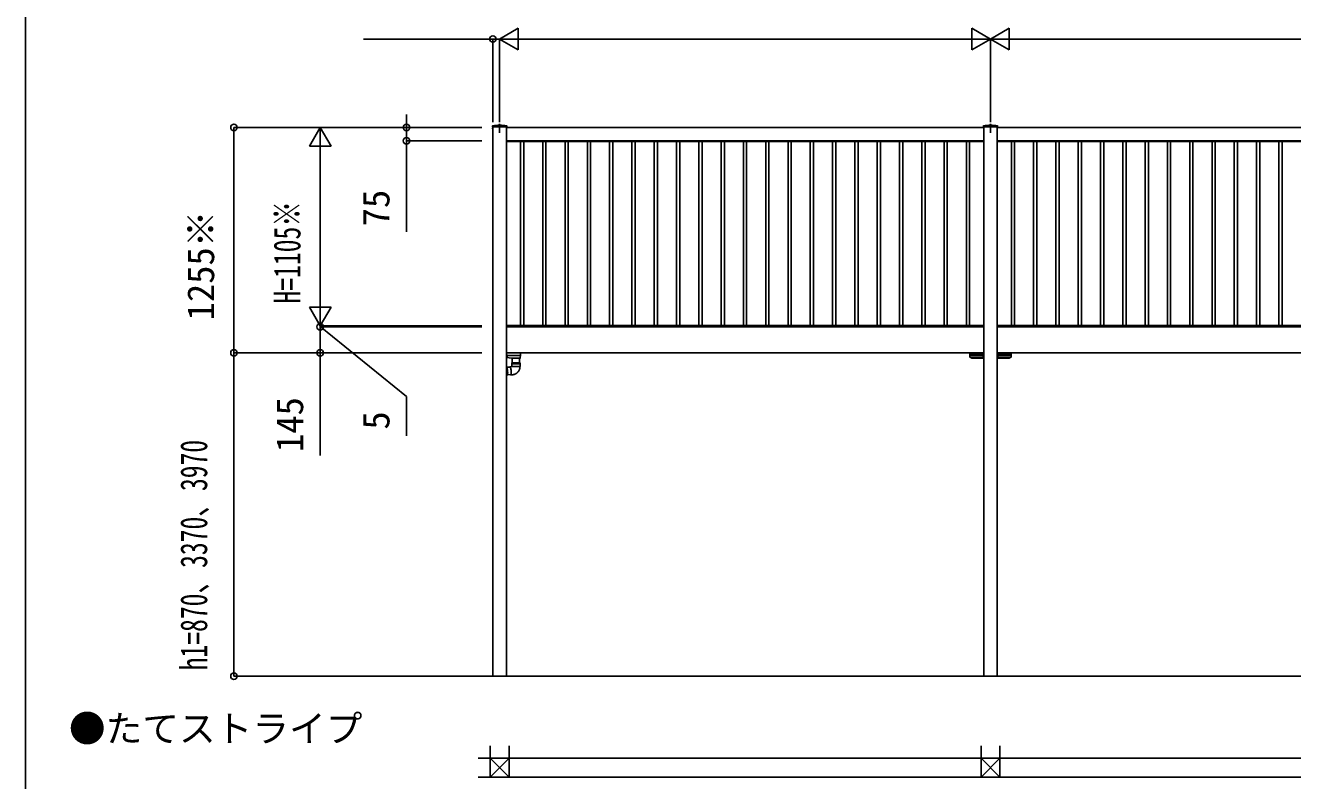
# Model space of a CAD drawing. Units: millimetres, scale not verified. Extents: x -10500 to 10500, y -15604 to 15536.
# Drawn here: x -10500 to -3452, y 7911 to 12116 of the extents above; entities that cross this region are included whole.
import ezdxf
from ezdxf.enums import TextEntityAlignment as Align

# ---------------------------------------------------------------- set-up
doc = ezdxf.new("R2010")
doc.units = ezdxf.units.MM
doc.header["$LTSCALE"] = 80
for name, color, linetype in [('0-2_USER1', 3, 'Continuous'), ('0-3_YKK_12', 2, 'Continuous'), ('0-4_YKK_13', 4, 'Continuous'), ('0-6_YKK_D', 6, 'Continuous'), ('0-7_YKK_ZWAK', 7, 'Continuous'), ('0-8_YSS_K', 3, 'Continuous')]:
    doc.layers.add(name, color=color, linetype=linetype)
doc.styles.add('ＭＳ ゴシック', font='')
doc.styles.get('ＭＳ ゴシック').set_extended_font_data('MS Gothic')

msp = doc.modelspace()

# ---------------------------------------------------------------- linework, layer by layer
at = {"layer": '0-3_YKK_12'}
for p, q in [((-7862.5, 11567.4), (-7862.5, 11517.71)), ((-5132.5, 11567.4), (-5132.5, 11517.71)), ((-7900, 11550.4), (-7900, 8492.4)), ((-7825, 11550.4), (-7825, 8492.4)), ((-5170, 11550.4), (-5170, 8492.4)), ((-5095, 11550.4), (-5095, 8492.4)), ((-7825, 11472.4), (-5170, 11472.4)), ((-5170, 11469.4), (-7825, 11469.4)), ((-7746.5, 10445.4), (-7746.5, 11469.4)), ((-7728.5, 10445.4), (-7728.5, 11469.4)), ((-7622.5, 10445.4), (-7622.5, 11469.4)), ((-7604.5, 10445.4), (-7604.5, 11469.4)), ((-7498.5, 10445.4), (-7498.5, 11469.4)), ((-7480.5, 10445.4), (-7480.5, 11469.4)), ((-7374.5, 10445.4), (-7374.5, 11469.4)), ((-7356.5, 10445.4), (-7356.5, 11469.4)), ((-7250.5, 10445.4), (-7250.5, 11469.4)), ((-7232.5, 10445.4), (-7232.5, 11469.4)), ((-7126.5, 10445.4), (-7126.5, 11469.4)), ((-7108.5, 10445.4), (-7108.5, 11469.4)), ((-7002.5, 10445.4), (-7002.5, 11469.4)), ((-6984.5, 10445.4), (-6984.5, 11469.4)), ((-6878.5, 10445.4), (-6878.5, 11469.4)), ((-6860.5, 10445.4), (-6860.5, 11469.4)), ((-6754.5, 10445.4), (-6754.5, 11469.4)), ((-6736.5, 10445.4), (-6736.5, 11469.4)), ((-6630.5, 10445.4), (-6630.5, 11469.4)), ((-6612.5, 10445.4), (-6612.5, 11469.4)), ((-6506.5, 10445.4), (-6506.5, 11469.4)), ((-6488.5, 10445.4), (-6488.5, 11469.4)), ((-6382.5, 10445.4), (-6382.5, 11469.4)), ((-6364.5, 10445.4), (-6364.5, 11469.4)), ((-6258.5, 10445.4), (-6258.5, 11469.4)), ((-6240.5, 10445.4), (-6240.5, 11469.4)), ((-6134.5, 10445.4), (-6134.5, 11469.4)), ((-6116.5, 10445.4), (-6116.5, 11469.4)), ((-6010.5, 10445.4), (-6010.5, 11469.4)), ((-5992.5, 10445.4), (-5992.5, 11469.4)), ((-5886.5, 10445.4), (-5886.5, 11469.4)), ((-5868.5, 10445.4), (-5868.5, 11469.4)), ((-5762.5, 10445.4), (-5762.5, 11469.4)), ((-5744.5, 10445.4), (-5744.5, 11469.4)), ((-5638.5, 10445.4), (-5638.5, 11469.4)), ((-5620.5, 10445.4), (-5620.5, 11469.4)), ((-5514.5, 10445.4), (-5514.5, 11469.4)), ((-5496.5, 10445.4), (-5496.5, 11469.4)), ((-5390.5, 10445.4), (-5390.5, 11469.4)), ((-5372.5, 10445.4), (-5372.5, 11469.4)), ((-5266.5, 10445.4), (-5266.5, 11469.4)), ((-5248.5, 10445.4), (-5248.5, 11469.4)), ((-2440, 11472.4), (-5095, 11472.4)), ((-5095, 11469.4), (-2440, 11469.4)), ((-5016.5, 10445.4), (-5016.5, 11469.4)), ((-4998.5, 10445.4), (-4998.5, 11469.4)), ((-4892.5, 10445.4), (-4892.5, 11469.4)), ((-4874.5, 10445.4), (-4874.5, 11469.4)), ((-4768.5, 10445.4), (-4768.5, 11469.4)), ((-4750.5, 10445.4), (-4750.5, 11469.4)), ((-4644.5, 10445.4), (-4644.5, 11469.4)), ((-4626.5, 10445.4), (-4626.5, 11469.4)), ((-4520.5, 10445.4), (-4520.5, 11469.4)), ((-4502.5, 10445.4), (-4502.5, 11469.4)), ((-4396.5, 10445.4), (-4396.5, 11469.4)), ((-4378.5, 10445.4), (-4378.5, 11469.4)), ((-4272.5, 10445.4), (-4272.5, 11469.4)), ((-4254.5, 10445.4), (-4254.5, 11469.4)), ((-4148.5, 10445.4), (-4148.5, 11469.4)), ((-4130.5, 10445.4), (-4130.5, 11469.4)), ((-4024.5, 10445.4), (-4024.5, 11469.4)), ((-4006.5, 10445.4), (-4006.5, 11469.4)), ((-3900.5, 10445.4), (-3900.5, 11469.4)), ((-3882.5, 10445.4), (-3882.5, 11469.4)), ((-3776.5, 10445.4), (-3776.5, 11469.4)), ((-3758.5, 10445.4), (-3758.5, 11469.4)), ((-3652.5, 10445.4), (-3652.5, 11469.4)), ((-3634.5, 10445.4), (-3634.5, 11469.4)), ((-3528.5, 10445.4), (-3528.5, 11469.4)), ((-3510.5, 10445.4), (-3510.5, 11469.4)), ((-7825, 10445.4), (-5170, 10445.4)), ((-7825, 10437.4), (-5170, 10437.4)), ((-2440, 10445.4), (-5095, 10445.4)), ((-2440, 10437.4), (-5095, 10437.4)), ((-7825, 10292.4), (-5170, 10292.4)), ((-2440, 10292.4), (-5095, 10292.4))]:
    msp.add_line(p, q, dxfattribs=at)
for points in [[(-7825, 11472.4), (-7825, 11547.4), (-5170, 11547.4)], [(-2440, 11472.4), (-2440, 11547.4), (-5095, 11547.4)]]:
    msp.add_lwpolyline(points, dxfattribs=at)
at = {"layer": '0-4_YKK_13'}
for p, q in [((-7902.2, 11553.4), (-7902.15, 11556.07)), ((-7902.2, 11553.4), (-7902.15, 11550.4)), ((-7902.15, 11550.4), (-7822.85, 11550.4)), ((-7900.23, 11547.15), (-7900, 11547.15)), ((-7900.23, 11547.15), (-7900.23, 11537.65)), ((-7900.23, 11537.65), (-7900, 11537.65)), ((-7900, 11547.15), (-7900, 11537.65)), ((-7822.8, 11553.4), (-7822.85, 11556.07)), ((-7822.8, 11553.4), (-7822.85, 11550.4)), ((-5172.2, 11553.4), (-5172.15, 11556.07)), ((-5172.2, 11553.4), (-5172.15, 11550.4)), ((-5172.15, 11550.4), (-5092.85, 11550.4)), ((-5092.8, 11553.4), (-5092.85, 11556.07)), ((-5092.8, 11553.4), (-5092.85, 11550.4)), ((-7746.51, 10283.64), (-7745.98, 10292.4)), ((-5248.03, 10292.4), (-5173.5, 10292.4)), ((-5173.5, 10292.4), (-5173.5, 10285.3)), ((-5173.5, 10292.4), (-5170.5, 10292.4)), ((-5170.5, 10292.4), (-5170, 10292.4)), ((-5095, 10292.4), (-5094.5, 10292.4)), ((-5091.5, 10292.4), (-5094.5, 10292.4)), ((-5091.5, 10292.4), (-5091.5, 10285.3)), ((-5091.5, 10292.4), (-5016.97, 10292.4)), ((-5016.97, 10292.4), (-5016.48, 10292.4)), ((-5016.48, 10292.4), (-5016.91, 10285.3)), ((-7825, 10282.82), (-7823, 10282.82)), ((-7825, 10279.95), (-7823.5, 10279.95)), ((-7825, 10262.4), (-7824.47, 10262.4)), ((-7823.97, 10262.87), (-7822.89, 10280.59)), ((-7823.5, 10266.12), (-7823.77, 10266.16)), ((-7823, 10281.95), (-7823.5, 10281.95)), ((-7823.5, 10265.4), (-7823.5, 10270.57)), ((-7822.02, 10265.8), (-7823.5, 10265.4)), ((-7823.33, 10273.35), (-7822.02, 10273)), ((-7823.08, 10277.4), (-7747.39, 10277.4)), ((-7823, 10282.82), (-7823, 10281.95)), ((-7823, 10280.45), (-7823, 10281.91)), ((-7797, 10262.4), (-7821.78, 10265.88)), ((-7820.93, 10268.59), (-7820.76, 10268.59)), ((-7797, 10262.4), (-7748.28, 10262.4)), ((-7795, 10231.58), (-7795, 10236.33)), ((-7795, 10231.58), (-7749, 10231.58)), ((-7795, 10216.33), (-7795, 10231.08)), ((-7793, 10236.33), (-7793, 10262.4)), ((-7751, 10262.4), (-7751, 10236.33)), ((-7749, 10236.33), (-7749, 10231.58)), ((-7749, 10231.08), (-7749, 10216.33)), ((-7748.28, 10262.4), (-7748.28, 10262.4)), ((-7747.78, 10262.87), (-7747.55, 10266.65)), ((-7747.55, 10266.65), (-7746.87, 10277.83)), ((-7746.87, 10277.83), (-7746.51, 10283.64)), ((-5247.76, 10279.83), (-5248.09, 10285.3)), ((-5247.04, 10268.07), (-5247.76, 10279.83)), ((-5173.5, 10284.83), (-5247.59, 10284.83)), ((-5173.5, 10279.4), (-5247.23, 10279.4)), ((-5246.75, 10267.65), (-5246.78, 10267.66)), ((-5175.46, 10267.48), (-5246.4, 10267.48)), ((-5246.4, 10267.48), (-5235.5, 10262.4)), ((-5175, 10262.4), (-5235.5, 10262.4)), ((-5175.5, 10262.9), (-5175.5, 10267.41)), ((-5173.5, 10262.4), (-5175, 10262.4)), ((-5173.5, 10285.3), (-5173.5, 10284.83)), ((-5173.5, 10284.83), (-5173.5, 10279.4)), ((-5170.5, 10282.4), (-5173.5, 10282.4)), ((-5173.5, 10279.4), (-5173.5, 10262.87)), ((-5170, 10265.4), (-5173.5, 10265.4)), ((-5173.5, 10262.87), (-5173.5, 10262.4)), ((-5170.5, 10282.4), (-5170.5, 10287.66)), ((-5170.5, 10282.4), (-5170.5, 10267.4)), ((-5170.5, 10267.4), (-5170, 10267.4)), ((-5170.5, 10262.4), (-5170, 10262.4)), ((-5095, 10267.4), (-5094.5, 10267.4)), ((-5091.5, 10265.4), (-5095, 10265.4)), ((-5095, 10262.4), (-5094.5, 10262.4)), ((-5094.5, 10287.66), (-5094.5, 10282.4)), ((-5094.5, 10282.4), (-5091.5, 10282.4)), ((-5094.5, 10267.4), (-5094.5, 10282.4)), ((-5094.5, 10262.4), (-5094.5, 10265.4)), ((-5091.5, 10262.4), (-5094.5, 10262.4)), ((-5091.5, 10262.87), (-5091.5, 10279.4)), ((-5018.6, 10267.48), (-5089.54, 10267.48)), ((-5089.5, 10267.41), (-5089.5, 10262.9)), ((-5018.22, 10267.66), (-5018.25, 10267.65)), ((-5017.24, 10279.83), (-5017.96, 10268.07)), ((-5016.91, 10285.3), (-5017.24, 10279.83)), ((-7825, 10213.62), (-7824.32, 10213.68)), ((-7820.24, 10167.87), (-7824.9, 10167.45)), ((-7822.43, 10211.84), (-7803.53, 10213.53)), ((-7799.81, 10171.69), (-7818.7, 10170.01)), ((-7804.46, 10215.45), (-7794.67, 10216.32)), ((-7790.6, 10170.5), (-7800.39, 10169.63))]:
    msp.add_line(p, q, dxfattribs=at)
for points in [[(-5248.09, 10285.3), (-5248.52, 10292.4), (-5248.03, 10292.4)], [(-5173.5, 10287.66), (-5170.5, 10287.66), (-5170.5, 10292.4)], [(-5091.5, 10287.66), (-5094.5, 10287.66), (-5094.5, 10292.4)], [(-7820.79, 10270.79), (-7820.76, 10270.55), (-7820.75, 10270.37), (-7820.75, 10270.24), (-7820.76, 10270.22)], [(-7820.79, 10269.37), (-7820.76, 10269.5), (-7820.75, 10269.7), (-7820.75, 10269.95), (-7820.76, 10270.23), (-7820.79, 10270.5)], [(-7820.79, 10269.43), (-7820.76, 10269.3), (-7820.75, 10269.1), (-7820.75, 10268.85), (-7820.76, 10268.58)], [(-7820.76, 10268.58), (-7820.77, 10268.58), (-7820.79, 10268.54)], [(-7820.79, 10268.01), (-7820.76, 10268.26), (-7820.75, 10268.46), (-7820.75, 10268.57)], [(-7749, 10236.33), (-7767.75, 10236.33), (-7795, 10236.33)], [(-7749, 10231.08), (-7767.75, 10231.08), (-7795, 10231.08)], [(-5246.4, 10267.48), (-5246.49, 10267.52), (-5246.6, 10267.58), (-5246.75, 10267.65)], [(-5170.5, 10265.4), (-5170.5, 10262.4), (-5173.5, 10262.4)], [(-5017.41, 10284.83), (-5091.5, 10284.83), (-5091.5, 10285.3)], [(-5017.77, 10279.4), (-5091.5, 10279.4), (-5091.5, 10284.83)], [(-5090, 10262.4), (-5091.5, 10262.4), (-5091.5, 10262.87)], [(-5090, 10262.4), (-5029.5, 10262.4), (-5018.6, 10267.48)], [(-5018.25, 10267.65), (-5018.4, 10267.58), (-5018.51, 10267.52), (-5018.6, 10267.48)], [(-7825, 10167.54), (-7824.69, 10167.81), (-7824.24, 10168.53), (-7823.83, 10169.59), (-7823.49, 10170.97), (-7823.2, 10172.66), (-7822.98, 10174.63), (-7822.83, 10176.85), (-7822.75, 10179.28), (-7822.75, 10181.88), (-7822.82, 10184.62), (-7822.96, 10187.45), (-7823.18, 10190.32), (-7823.46, 10193.19), (-7823.8, 10196.02), (-7824.2, 10198.75), (-7824.65, 10201.36), (-7825, 10203.1)], [(-7822.69, 10190.36), (-7822.48, 10187.49), (-7822.33, 10184.66), (-7822.26, 10181.93), (-7822.26, 10179.32), (-7822.34, 10176.89), (-7822.49, 10174.68), (-7822.71, 10172.71), (-7823, 10171.01), (-7823.34, 10169.63), (-7823.75, 10168.57), (-7824.2, 10167.85), (-7824.7, 10167.49), (-7824.9, 10167.45)], [(-7820.24, 10167.87), (-7820.05, 10167.91), (-7819.55, 10168.27), (-7819.1, 10168.98), (-7818.69, 10170.04), (-7818.35, 10171.43), (-7818.06, 10173.12), (-7817.84, 10175.09), (-7817.69, 10177.31), (-7817.61, 10179.74), (-7817.61, 10182.34), (-7817.68, 10185.08), (-7817.82, 10187.9), (-7818.04, 10190.77), (-7818.32, 10193.65), (-7818.66, 10196.47), (-7819.06, 10199.21), (-7819.51, 10201.81), (-7820.01, 10204.24), (-7820.54, 10206.46), (-7821.1, 10208.43), (-7821.67, 10210.12), (-7822.26, 10211.51), (-7822.85, 10212.57), (-7823.42, 10213.28), (-7823.98, 10213.64), (-7824.32, 10213.68)], [(-7806.01, 10213.31), (-7805.82, 10213.85), (-7805.39, 10214.73), (-7804.91, 10215.27), (-7804.4, 10215.45), (-7803.85, 10215.27), (-7803.28, 10214.73), (-7802.69, 10213.85), (-7802.11, 10212.62), (-7801.52, 10211.08), (-7800.95, 10209.24), (-7800.41, 10207.15), (-7799.9, 10204.82), (-7799.42, 10202.3), (-7799, 10199.62), (-7798.62, 10196.84), (-7798.31, 10193.98), (-7798.06, 10191.1), (-7797.89, 10188.25), (-7797.78, 10185.46), (-7797.74, 10182.79), (-7797.78, 10180.27), (-7797.9, 10177.94), (-7798.08, 10175.84), (-7798.34, 10174.01), (-7798.65, 10172.46), (-7799.03, 10171.24), (-7799.46, 10170.35), (-7799.94, 10169.81), (-7800.46, 10169.63), (-7801, 10169.81), (-7801.57, 10170.35), (-7802.16, 10171.24), (-7802.28, 10171.47)], [(-7805.04, 10213.39), (-7804.75, 10213.69), (-7804.26, 10213.86), (-7803.74, 10213.69), (-7803.2, 10213.16), (-7802.64, 10212.3), (-7802.08, 10211.12), (-7801.53, 10209.63), (-7800.99, 10207.86), (-7800.48, 10205.83), (-7800, 10203.59), (-7799.55, 10201.17), (-7799.16, 10198.61), (-7798.82, 10195.94), (-7798.54, 10193.23), (-7798.32, 10190.5), (-7798.17, 10187.8), (-7798.08, 10185.18), (-7798.07, 10182.68), (-7798.14, 10180.35), (-7798.27, 10178.21), (-7798.47, 10176.31), (-7798.73, 10174.68), (-7799.06, 10173.33), (-7799.44, 10172.31), (-7799.87, 10171.62), (-7800.34, 10171.27), (-7800.85, 10171.27), (-7801.32, 10171.56)], [(-7749, 10216.33), (-7794.6, 10216.33), (-7795, 10216.33)], [(-7767.19, 10179.57), (-7768.04, 10178.94), (-7768.91, 10178.33), (-7769.79, 10177.73), (-7770.68, 10177.16), (-7771.59, 10176.61), (-7772.51, 10176.09), (-7773.44, 10175.58), (-7774.38, 10175.1), (-7775.33, 10174.63), (-7776.3, 10174.19), (-7777.27, 10173.78), (-7778.26, 10173.38), (-7779.25, 10173.01), (-7780.25, 10172.66), (-7781.26, 10172.34), (-7782.27, 10172.04), (-7783.3, 10171.76), (-7784.33, 10171.51), (-7785.36, 10171.28), (-7786.4, 10171.08), (-7787.44, 10170.9), (-7788.49, 10170.74), (-7789.54, 10170.61), (-7790.6, 10170.5)], [(-7749, 10216.33), (-7749.05, 10214.2), (-7749.11, 10213.14), (-7749.19, 10212.08), (-7749.3, 10211.02), (-7749.44, 10209.97), (-7749.6, 10208.91), (-7749.78, 10207.87), (-7749.98, 10206.82), (-7750.21, 10205.78), (-7750.47, 10204.75), (-7750.74, 10203.73), (-7751.04, 10202.71), (-7751.37, 10201.69), (-7751.72, 10200.69), (-7752.09, 10199.69), (-7752.48, 10198.7), (-7752.89, 10197.73), (-7753.33, 10196.76), (-7753.79, 10195.8), (-7754.27, 10194.85), (-7754.78, 10193.92), (-7755.3, 10192.99), (-7755.85, 10192.08), (-7756.41, 10191.18), (-7757, 10190.3), (-7757.61, 10189.43), (-7758.24, 10188.57), (-7758.88, 10187.73), (-7759.55, 10186.9), (-7760.24, 10186.09), (-7760.94, 10185.3), (-7761.66, 10184.52), (-7762.4, 10183.76), (-7763.16, 10183.01), (-7763.93, 10182.29), (-7764.72, 10181.58), (-7765.53, 10180.89), (-7766.35, 10180.22), (-7767.19, 10179.57)]]:
    msp.add_lwpolyline(points, dxfattribs=at)
for centre, radius, start, end in [((-7862.5, 11239.4), 320, 83.0403, 96.9597), ((-5132.5, 11239.4), 320, 83.0403, 96.9597), ((-7896.4, 11542.4), 6.1, 128.85935, 231.14065), ((-7901.2, 11553.56), 1, 97.02227, 179), ((-7901.15, 11556.05), 1, 96.9597, 179), ((-7862.5, 11239.4), 317.53, 82.97773, 97.02227), ((-7823.85, 11556.05), 1, 1, 83.0403), ((-7823.8, 11553.56), 1, 1, 82.97773), ((-5171.2, 11553.56), 1, 97.02227, 179), ((-5171.15, 11556.05), 1, 96.9597, 179), ((-5132.5, 11239.4), 317.53, 82.97773, 97.02227), ((-5093.85, 11556.05), 1, 1, 83.0403), ((-5093.8, 11553.56), 1, 1, 82.97773), ((-7824.47, 10262.9), 0.5, 270, 356.5), ((-7823.9, 10267.3), 0.4, 0, 56.61169), ((-7823.5, 10280.45), 0.5, 270, 0), ((-7822.38, 10271.65), 1.4, 14.32332, 75), ((-7822.38, 10267.15), 1.4, 285, 345.67668), ((-7831.2, 10269.4), 10.5, 7.23521, 14.32332), ((-7831.2, 10269.4), 10.5, 345.67668, 352.51738), ((-7830.07, 10269.54), 9.37, 7.66826, 12.82537), ((-7822.09, 10271.47), 1.16, 352.67772, 7.32228), ((-7830.07, 10269.25), 9.37, 7.66826, 12.82537), ((-7822.28, 10269.94), 1.59, 327.08781, 338.98582), ((-7830.05, 10268.66), 9.12, 357.39339, 2.60661), ((-7822.28, 10269.12), 1.59, 327.08781, 338.98582), ((-7795, 10231.33), 0.25, 270, 90), ((-7749, 10231.33), 0.25, 90, 270), ((-7748.28, 10262.9), 0.5, 270, 356.5), ((-5247.59, 10285.33), 0.499, 183.6008, 270.13091), ((-5246.54, 10268.1), 0.5, 183.5, 240.9065), ((-5175, 10262.9), 0.5, 180, 270), ((-5090, 10262.9), 0.5, 270, 0), ((-5018.46, 10268.1), 0.5, 299.0935, 356.5), ((-5017.41, 10285.33), 0.499, 269.86909, 356.3992), ((-7922.73, 10182.53), 100.35, 4.47481, 13.11492)]:
    msp.add_arc(centre, radius, start, end, dxfattribs=at)
for centre, major_axis, ratio, start_param, end_param in [((-7823.5, 10281.91), (-0.5, 0), 0.087489, 3.1415927, 4.712389), ((-7823.39, 10280.59), (-0.501, 0), 0.087323, 3.1362106, 3.8257826), ((-7747.4, 10277.36), (-0.501, 0), 0.087953, 4.6460846, 4.7032114), ((-7747.37, 10277.86), (-0.499, 0.031), 0.920947, 1.6316501, 3.1415927), ((-5247.26, 10279.86), (0.499, 0.031), 0.920947, 3.1415927, 4.6515352), ((-5247.23, 10279.36), (0.501, 0), 0.087953, 1.5799739, 1.6371007), ((-5175, 10267.41), (0.5, 0), 0.372953, 2.7314403, 3.1415927), ((-5090, 10267.41), (0.5, 0), 0.372953, 6.2831853, 6.6933377), ((-5017.77, 10279.36), (0.501, 0), 0.087953, 1.5044919, 1.5616188), ((-5017.74, 10279.86), (0.499, -0.031), 0.920947, 4.7732428, 6.2831853)]:
    msp.add_ellipse(centre, major_axis=major_axis, ratio=ratio, start_param=start_param, end_param=end_param, dxfattribs=at)
at = {"layer": '0-6_YKK_D'}
for p, q in [((-7862.5, 12039.4), (-7758.58, 12099.4)), ((-7758.58, 11979.4), (-7758.58, 12099.4)), ((-5132.5, 12039.4), (-5236.42, 12099.4)), ((-5236.42, 12099.4), (-5236.42, 11979.4)), ((-5132.5, 12039.4), (-5028.58, 12099.4)), ((-5028.58, 11979.4), (-5028.58, 12099.4)), ((-7900, 12039.4), (-8619.23, 12039.4)), ((-7900, 11577.4), (-7900, 12040.4)), ((-7862.5, 12039.4), (-7900, 12039.4)), ((-7862.5, 11577.4), (-7862.5, 12040.4)), ((-7862.5, 11577.4), (-7862.5, 12040.4)), ((-7862.5, 12039.4), (-7790.5, 12039.4)), ((-7862.5, 12039.4), (-7758.58, 11979.4)), ((-7862.5, 12039.4), (-7654.65, 12039.4)), ((-7742.5, 12039.4), (-5252.5, 12039.4)), ((-5132.5, 12039.4), (-5340.35, 12039.4)), ((-5132.5, 12039.4), (-5236.42, 11979.4)), ((-5132.5, 11577.4), (-5132.5, 12040.4)), ((-5132.5, 11577.4), (-5132.5, 12040.4)), ((-5132.5, 12039.4), (-5028.58, 11979.4)), ((-5132.5, 12039.4), (-4924.65, 12039.4)), ((-2522.5, 12039.4), (-5012.5, 12039.4)), ((-8380, 11547.4), (-8380, 11619.4)), ((-7960.5, 11547.4), (-9341, 11547.4)), ((-9340, 10292.4), (-9340, 11547.4)), ((-8860, 11547.4), (-8920, 11443.48)), ((-7960.5, 11547.4), (-8861, 11547.4)), ((-8860, 11547.4), (-8800, 11443.48)), ((-8860, 11547.4), (-8860, 11339.55)), ((-7960.5, 11547.4), (-8381, 11547.4)), ((-8380, 11547.4), (-8380, 11472.4)), ((-8920, 11443.48), (-8800, 11443.48)), ((-8860, 10562.4), (-8860, 11427.4)), ((-7960.5, 11472.4), (-8381, 11472.4)), ((-8380, 11472.4), (-8380, 10966.45)), ((-8860, 10442.4), (-8860, 10650.25)), ((-8860, 10442.4), (-8920, 10546.32)), ((-8800, 10546.32), (-8920, 10546.32)), ((-8860, 10442.4), (-8800, 10546.32)), ((-8860, 10442.4), (-8860, 10514.4)), ((-7960.5, 10442.4), (-8861, 10442.4)), ((-7960.5, 10442.4), (-8861, 10442.4)), ((-7960.5, 10437.4), (-8861, 10437.4)), ((-7960.5, 10437.4), (-8861, 10437.4)), ((-8860, 10437.4), (-8860, 10442.4)), ((-8860, 10437.4), (-8860, 10442.4)), ((-8860, 10437.4), (-8860, 10365.4)), ((-7960.5, 10292.4), (-9341, 10292.4)), ((-7960.5, 10292.4), (-9341, 10292.4)), ((-9340, 10292.4), (-9340, 8492.4)), ((-7960.5, 10292.4), (-8861, 10292.4)), ((-7960.5, 8492.4), (-9341, 8492.4))]:
    msp.add_line(p, q, dxfattribs=at)
for points in [[(-8860, 10439.9), (-8380, 10048.59), (-8380, 9830.37)], [(-8860, 10437.4), (-8860, 10292.4), (-8860, 9721.67)]]:
    msp.add_lwpolyline(points, dxfattribs=at)
for centre in [(-7900, 12039.4), (-9340, 11547.4), (-8380, 11547.4), (-8380, 11472.4), (-8860, 10437.4), (-8860, 10437.4), (-9340, 10292.4), (-9340, 10292.4), (-8860, 10292.4), (-9340, 8492.4)]:
    msp.add_circle(centre, 18, dxfattribs=at)
at = {"layer": '0-7_YKK_ZWAK'}
msp.add_line((-10500, 14996.4), (-10500, -15603.6), dxfattribs=at)
at = {"layer": '0-8_YSS_K'}
for p, q in [((-8012.5, 8492.4), (-481.5, 8492.4)), ((-7915, 7930.4), (-7915, 8105.4)), ((-7810, 7930.4), (-7810, 8105.4)), ((-5185, 7930.4), (-5185, 8105.4)), ((-5080, 7930.4), (-5080, 8105.4)), ((-7981, 8035.4), (-5132.5, 8035.4)), ((-7915, 8035.4), (-7810, 7930.4)), ((-7810, 8035.4), (-7915, 7930.4)), ((-5185, 8035.4), (-5080, 7930.4)), ((-5080, 8035.4), (-5185, 7930.4)), ((-2284, 8035.4), (-5132.5, 8035.4)), ((-7981, 7930.4), (-5132.5, 7930.4)), ((-2284, 7930.4), (-5132.5, 7930.4))]:
    msp.add_line(p, q, dxfattribs=at)

# ---------------------------------------------------------------- texts
at = {"layer": '0-2_USER1', "style": 'ＭＳ ゴシック'}
msp.add_text('●たてストライプ', height=149.6, dxfattribs=at).set_placement((-10257.82, 8081.74), align=Align.BOTTOM_LEFT)
at = {"layer": '0-6_YKK_D', "style": 'ＭＳ ゴシック'}
for s, p in [('75', (-8430, 10996.74)), ('1255※', (-9405.07, 10473.07)), ('145', (-8910, 9740.38)), ('5', (-8430, 9865.3))]:
    msp.add_text(s, height=149.6, rotation=90, dxfattribs=at).set_placement(p, align=Align.BOTTOM_LEFT)
at = {"layer": '0-6_YKK_D', "style": 'ＭＳ ゴシック', "width": 0.7}
for s, p in [('H=1105※', (-8925.07, 10567.31)), ('h1=870、3370、3970', (-9443.82, 8525.05))]:
    msp.add_text(s, height=149.6, rotation=90, dxfattribs=at).set_placement(p, align=Align.BOTTOM_LEFT)

doc.saveas('drawing.dxf')
